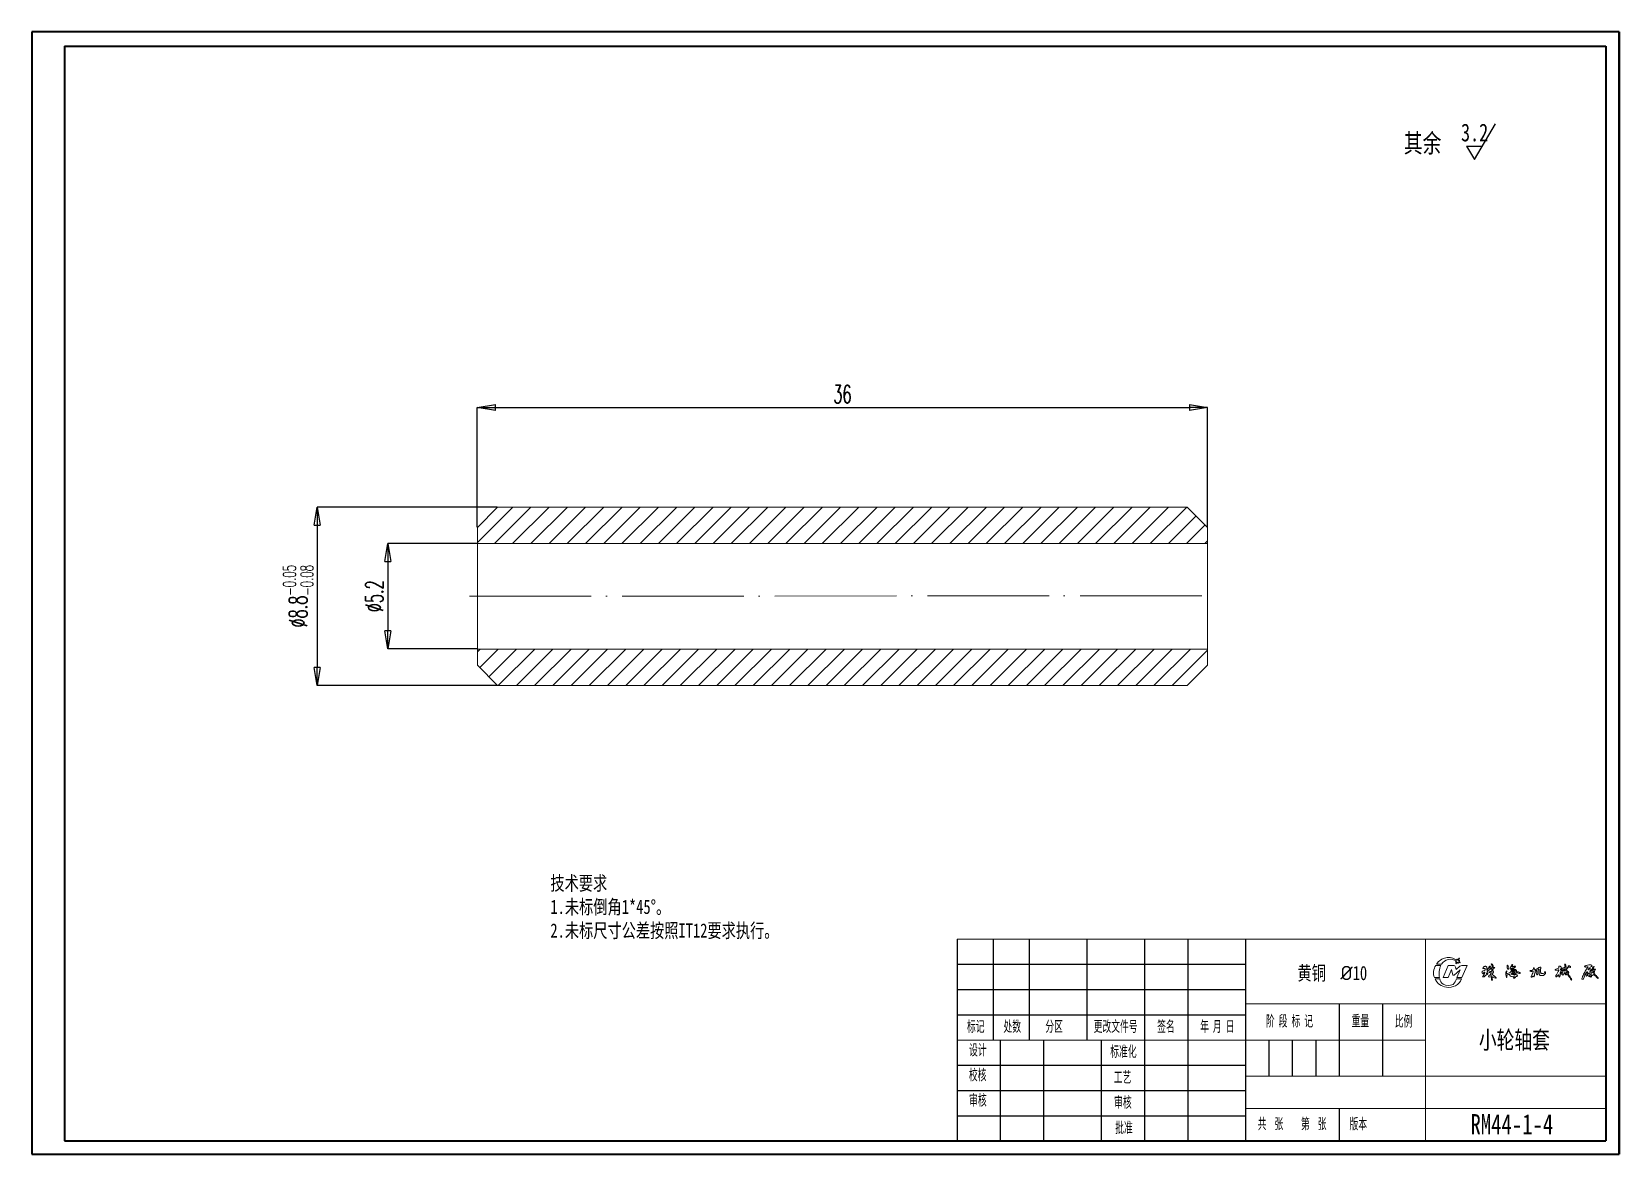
# Model space of a CAD drawing. Header units: millimetres. Extents: x 1329 to 1642, y 19 to 240.
import ezdxf

# ---------------------------------------------------------------- set-up
doc = ezdxf.new("R2010")
doc.units = ezdxf.units.MM
doc.header["$PDSIZE"] = -1
doc.linetypes.add('ACAD_ISO04W100', pattern=[30, 24, -3, 0, -3])
for name, color, linetype in [('10', 7, 'Continuous'), ('5', 7, 'Continuous'), ('9', 7, 'Continuous')]:
    doc.layers.add(name, color=color, linetype=linetype)
doc.layers.add('中心线', color=6, linetype='ACAD_ISO04W100', lineweight=0)
doc.layers.add('尺寸线', color=100, linetype='Continuous', lineweight=5)
doc.styles.add('SLDTEXTSTYLE1', font='TXT', dxfattribs={"width": 0.6, "bigfont": 'bigfont'})
doc.dimstyles.new('SLDDIMSTYLE0', dxfattribs={"dimtxt": 3.5, "dimasz": 3.556, "dimexe": 0, "dimexo": 0.0625, "dimgap": 0.875, "dimtad": 1, "dimlfac": 0.25, "dimrnd": 1e-09, "dimzin": 12, "dimdsep": 46, "dimtxsty": 'SLDTEXTSTYLE1', "dimblk1": 'CLOSED', "dimblk2": 'CLOSED', "dimsah": 1, "dimcen": 0.09, "dimadec": 0, "dimazin": 3, "dimtfac": 1, "dimtmove": 0, "dimatfit": 0, "dimldrblk": 'CLOSED', "dimfxl": 1, "dimfrac": 2, "dimtolj": 1, "dimtzin": 12, "dimarcsym": 0})
pattern_1 = [(45, (747.9992, -15.416), (-1.796051, 1.796051), [])]

# ---------------------------------------------------------------- blocks, each defined once
blk = doc.blocks.new('_Closed')
at = {"color": 0, "linetype": 'ByBlock', "lineweight": -2}
for p, q in [((-1, 0.166667), (0, 0)), ((-1, 0.166667), (-1, -0.166667)), ((0, 0), (-1, -0.166667)), ((0, 0), (-1, 0))]:
    blk.add_line(p, q, dxfattribs=at)
blk = doc.blocks.new('*D12')
at = {"layer": 'Defpoints', "color": 0, "linetype": 'Continuous', "transparency": 16777216}
for p in [(1560.64, 166.18), (1416.64, 142.54), (1560.64, 142.54)]:
    blk.add_point(p, dxfattribs=at)
at = {"layer": '尺寸线', "color": 0, "linetype": 'Continuous', "lineweight": -2, "transparency": 16777216}
for p, q in [((1416.64, 142.6), (1416.64, 166.18)), ((1420.2, 166.18), (1557.09, 166.18)), ((1560.64, 142.6), (1560.64, 166.18))]:
    blk.add_line(p, q, dxfattribs=at)
at = {"layer": '尺寸线', "color": 0, "linetype": 'Continuous', "lineweight": -2, "transparency": 16777216, "xscale": 3.556, "yscale": 3.556, "zscale": 3.556, "rotation": 180}
blk.add_blockref('_Closed', (1416.64, 166.18), dxfattribs=at)
at = {"layer": '尺寸线', "color": 0, "linetype": 'Continuous', "lineweight": -2, "transparency": 16777216, "xscale": 3.556, "yscale": 3.556, "zscale": 3.556}
blk.add_blockref('_Closed', (1560.64, 166.18), dxfattribs=at)
at = {"layer": '尺寸线', "color": 0, "linetype": 'Continuous', "lineweight": 18, "transparency": 16777216, "insert": (1488.64, 168.8), "char_height": 3.5, "attachment_point": 5, "style": 'SLDTEXTSTYLE1'}
blk.add_mtext('\\A1;36', dxfattribs=at)
blk = doc.blocks.new('*D14')
at = {"layer": 'Defpoints', "color": 0, "linetype": 'Continuous', "transparency": 16777216}
for p in [(1416.64, 139.34), (1398.98, 118.54), (1416.64, 118.54)]:
    blk.add_point(p, dxfattribs=at)
at = {"layer": '尺寸线', "color": 0, "linetype": 'Continuous', "lineweight": -2, "transparency": 16777216}
for p, q in [((1416.58, 139.34), (1398.98, 139.34)), ((1398.98, 135.78), (1398.98, 122.09)), ((1416.58, 118.54), (1398.98, 118.54))]:
    blk.add_line(p, q, dxfattribs=at)
at = {"layer": '尺寸线', "color": 0, "linetype": 'Continuous', "lineweight": -2, "transparency": 16777216, "xscale": 3.556, "yscale": 3.556, "zscale": 3.556}
for p, rotation in [((1398.98, 139.34), 90), ((1398.98, 118.54), 270)]:
    blk.add_blockref('_Closed', p, dxfattribs=dict(at, rotation=rotation))
at = {"layer": '尺寸线', "color": 0, "linetype": 'Continuous', "lineweight": 18, "transparency": 16777216, "insert": (1396.35, 128.94), "char_height": 3.5, "attachment_point": 5, "rotation": 90, "style": 'SLDTEXTSTYLE1'}
blk.add_mtext('\\A1;{\\Ftxt,bigfont|c134;%%C5.2}', dxfattribs=at)
blk = doc.blocks.new('*D15')
at = {"layer": 'Defpoints', "color": 0, "linetype": 'Continuous', "transparency": 16777216}
for p in [(1420.64, 146.54), (1385.05, 111.34), (1420.64, 111.34)]:
    blk.add_point(p, dxfattribs=at)
at = {"layer": '尺寸线', "color": 0, "linetype": 'Continuous', "lineweight": -2, "transparency": 16777216}
for p, q in [((1420.58, 146.54), (1385.05, 146.54)), ((1385.05, 142.98), (1385.05, 114.89)), ((1420.58, 111.34), (1385.05, 111.34))]:
    blk.add_line(p, q, dxfattribs=at)
at = {"layer": '尺寸线', "color": 0, "linetype": 'Continuous', "lineweight": -2, "transparency": 16777216, "xscale": 3.556, "yscale": 3.556, "zscale": 3.556}
for p, rotation in [((1385.05, 146.54), 90), ((1385.05, 111.34), 270)]:
    blk.add_blockref('_Closed', p, dxfattribs=dict(at, rotation=rotation))
at = {"layer": '尺寸线', "color": 0, "linetype": 'Continuous', "lineweight": 18, "transparency": 16777216, "insert": (1381.32, 128.94), "char_height": 3.5, "attachment_point": 5, "rotation": 90, "style": 'SLDTEXTSTYLE1'}
blk.add_mtext('\\A1;{\\Ftxt,bigfont|c134;%%C8.8\\H0.7x;\\S-0.05^ -0.08;}', dxfattribs=at)

msp = doc.modelspace()

# ---------------------------------------------------------------- hatches: boundary and pattern name
at = {"linetype": 'Continuous', "lineweight": 0}
h = msp.add_hatch(dxfattribs=at)
h.set_pattern_fill('ANSI31', color=4, scale=0.8, style=0)
h.set_pattern_definition(pattern_1)
h.paths.add_polyline_path([(1416.645, 142.535), (1416.645, 139.335), (1560.645, 139.335), (1560.645, 142.535), (1556.645, 146.535), (1420.645, 146.535)], flags=0)
h = msp.add_hatch(dxfattribs=at)
h.set_pattern_fill('ANSI31', color=4, scale=0.8, style=0)
h.set_pattern_definition(pattern_1)
h.paths.add_polyline_path([(1560.645, 115.335), (1560.645, 118.535), (1416.645, 118.535), (1416.645, 115.335), (1420.645, 111.335), (1556.645, 111.335)], flags=0)

# ---------------------------------------------------------------- linework, layer by layer
for p, q in [((1613.281, 215.063), (1617.431, 222.119)), ((1611.716, 217.724), (1613.281, 215.063)), ((1611.716, 217.724), (1614.846, 217.724))]:
    msp.add_line(p, q)
at = {"color": 7, "linetype": 'Continuous', "lineweight": 15}
for p, q in [((1416.645, 142.535), (1420.645, 146.535)), ((1420.645, 146.535), (1556.645, 146.535)), ((1556.645, 146.535), (1560.645, 142.535)), ((1416.645, 139.335), (1416.645, 142.535)), ((1560.645, 139.335), (1560.645, 142.535)), ((1416.645, 139.335), (1560.645, 139.335)), ((1416.645, 118.535), (1416.645, 139.335)), ((1560.645, 118.535), (1560.645, 139.335)), ((1416.645, 115.335), (1416.645, 118.535)), ((1560.645, 118.535), (1416.645, 118.535)), ((1560.645, 115.335), (1560.645, 118.535)), ((1420.645, 111.335), (1416.645, 115.335)), ((1560.645, 115.335), (1556.645, 111.335)), ((1556.645, 111.335), (1420.645, 111.335))]:
    msp.add_line(p, q, dxfattribs=at)
at = {"layer": '10', "color": 7, "lineweight": 15}
for p, q in [((1603.637, 61.315), (1603.637, 41.412)), ((1568.095, 48.52), (1639.179, 48.52)), ((1511.228, 41.412), (1603.637, 41.412)), ((1603.637, 41.412), (1603.637, 21.508)), ((1568.095, 34.303), (1639.179, 34.303)), ((1568.095, 27.893), (1639.179, 27.893))]:
    msp.add_line(p, q, dxfattribs=at)
at = {"layer": '5', "color": 7, "lineweight": 15}
for p, q in [((1511.228, 61.315), (1639.179, 61.315)), ((1511.228, 61.315), (1639.179, 61.315)), ((1606.783, 56.374), (1605.785, 56.374)), ((1609.467, 56.843), (1609.694, 56.993)), ((1609.748, 56.825), (1609.473, 56.825)), ((1609.594, 56.439), (1609.748, 56.825)), ((1609.888, 56.754), (1609.61, 56.429)), ((1609.77, 57.153), (1609.798, 57.364)), ((1609.844, 57.373), (1609.964, 57.17)), ((1610.015, 56.535), (1609.888, 56.754)), ((1609.964, 57.17), (1610.268, 57.548)), ((1610.063, 56.771), (1610.061, 56.547)), ((1610.388, 56.656), (1610.063, 56.771)), ((1610.284, 57.538), (1610.1, 57.106)), ((1610.1, 57.106), (1610.339, 57.099)), ((1610.345, 57.081), (1610.164, 56.946)), ((1610.164, 56.946), (1610.414, 56.697)), ((1631.04, 56.338), (1631.061, 56.4)), ((1606.379, 53.719), (1605.357, 53.715)), ((1605.5, 53.452), (1606.419, 53.452)), ((1605.628, 56.134), (1606.66, 56.134)), ((1607.072, 53.719), (1608.061, 56.122)), ((1608.065, 53.719), (1607.072, 53.719)), ((1608.061, 56.122), (1609.072, 56.122)), ((1608.737, 55.307), (1608.065, 53.719)), ((1609.025, 54.221), (1608.737, 55.307)), ((1609.236, 54.221), (1609.025, 54.221)), ((1610.433, 55.275), (1609.236, 54.221)), ((1609.547, 55.802), (1609.68, 55.33)), ((1609.68, 55.33), (1610.355, 55.961)), ((1609.73, 53.452), (1610.74, 53.452)), ((1609.805, 53.711), (1610.433, 55.275)), ((1610.802, 53.711), (1609.805, 53.711)), ((1610.798, 56.122), (1611.799, 56.122)), ((1611.799, 56.122), (1610.802, 53.711)), ((1614.866, 53.86), (1614.886, 53.923)), ((1615.096, 54.722), (1615.067, 54.685)), ((1615.198, 54.558), (1615.154, 54.415)), ((1615.187, 54.321), (1615.303, 54.664)), ((1615.271, 55.155), (1615.333, 55.192)), ((1615.366, 55.487), (1615.305, 55.519)), ((1615.723, 55.204), (1615.79, 55.195)), ((1615.737, 54.525), (1615.783, 54.58)), ((1615.783, 54.58), (1615.855, 54.573)), ((1616.107, 53.858), (1616.06, 53.911)), ((1616.136, 54.726), (1616.131, 54.793)), ((1616.201, 54.702), (1616.136, 54.726)), ((1616.233, 55.622), (1616.261, 55.564)), ((1616.572, 54.661), (1616.531, 54.705)), ((1616.545, 54.198), (1616.564, 53.892)), ((1616.59, 54.276), (1616.589, 54.325)), ((1616.613, 53.748), (1616.59, 54.276)), ((1616.665, 53.197), (1616.628, 53.252)), ((1616.716, 55.487), (1616.653, 55.514)), ((1616.799, 53.277), (1616.796, 53.214)), ((1617.011, 55.569), (1616.948, 55.541)), ((1617.555, 53.69), (1617.529, 53.636)), ((1619.566, 55.018), (1619.616, 55.048)), ((1619.628, 53.751), (1619.57, 53.758)), ((1619.626, 54.227), (1619.619, 54.16)), ((1619.684, 54.267), (1619.626, 54.227)), ((1619.671, 53.804), (1619.628, 53.751)), ((1619.719, 56.111), (1619.779, 56.144)), ((1619.779, 56.144), (1619.842, 56.112)), ((1620.211, 54.313), (1620.166, 54.358)), ((1620.211, 54.24), (1620.211, 54.313)), ((1620.613, 55.947), (1620.603, 55.875)), ((1620.726, 56.043), (1620.613, 55.947)), ((1620.65, 54.847), (1620.674, 54.816)), ((1620.668, 56.313), (1620.739, 56.299)), ((1620.802, 55.318), (1620.692, 54.893)), ((1620.734, 54.319), (1620.772, 54.374)), ((1620.768, 55.53), (1620.75, 55.585)), ((1620.795, 54.522), (1620.844, 54.555)), ((1620.803, 55.038), (1620.843, 55.225)), ((1620.928, 55.073), (1620.844, 55.014)), ((1620.88, 54.987), (1620.922, 55.02)), ((1620.95, 55.023), (1620.979, 54.998)), ((1620.958, 53.662), (1620.96, 53.727)), ((1621.226, 54.833), (1621.203, 54.681)), ((1621.249, 54.589), (1621.292, 54.93)), ((1621.461, 53.932), (1621.4, 53.912)), ((1621.697, 54.032), (1621.672, 53.965)), ((1621.712, 54.219), (1621.742, 54.167)), ((1622.335, 54.668), (1622.326, 54.597)), ((1624.237, 54.971), (1624.198, 55.01)), ((1624.591, 54.97), (1624.5, 54.925)), ((1624.592, 53.813), (1624.533, 53.797)), ((1624.814, 54.98), (1624.754, 55.018)), ((1624.864, 54.058), (1624.8, 54.059)), ((1624.826, 54.893), (1624.814, 54.98)), ((1624.88, 53.968), (1624.864, 54.058)), ((1624.891, 55.596), (1624.909, 55.671)), ((1624.909, 55.671), (1624.982, 55.67)), ((1625.031, 53.93), (1624.961, 53.893)), ((1625.245, 55.261), (1625.307, 55.197)), ((1625.464, 55.363), (1625.448, 55.286)), ((1625.573, 54.296), (1625.648, 54.289)), ((1625.796, 55.181), (1625.836, 55.249)), ((1625.946, 55.361), (1625.997, 55.326)), ((1629.517, 53.908), (1629.459, 53.851)), ((1629.908, 54.214), (1629.897, 54.289)), ((1629.904, 55.719), (1629.91, 55.881)), ((1630.048, 53.886), (1630.006, 53.832)), ((1630.249, 55.228), (1630.309, 55.204)), ((1630.357, 54.969), (1630.304, 54.952)), ((1630.434, 55.662), (1630.432, 55.595)), ((1630.659, 55.27), (1630.472, 55.074)), ((1630.6, 54.405), (1630.536, 54.441)), ((1630.676, 54.226), (1630.605, 54.24)), ((1630.64, 55.027), (1630.747, 55.141)), ((1631.04, 55.453), (1630.854, 55.397)), ((1631.021, 55.304), (1631.12, 55.319)), ((1631.041, 54.634), (1631.026, 54.704)), ((1631.033, 55.052), (1631.032, 55.112)), ((1631.073, 56.268), (1631.04, 56.338)), ((1631.404, 55.513), (1631.04, 55.453)), ((1631.127, 54.432), (1631.068, 54.397)), ((1631.106, 56.036), (1631.073, 56.268)), ((1631.245, 54.561), (1631.127, 54.432)), ((1631.137, 55.317), (1631.199, 55.257)), ((1631.212, 54.404), (1631.331, 54.427)), ((1631.29, 54.776), (1631.278, 54.761)), ((1631.282, 55.093), (1631.361, 55.115)), ((1631.311, 55.808), (1631.365, 55.758)), ((1631.585, 54.883), (1631.595, 54.806)), ((1631.595, 54.806), (1631.661, 54.747)), ((1631.713, 54.954), (1631.781, 54.936)), ((1631.798, 54.572), (1631.759, 54.51)), ((1631.795, 56.048), (1631.762, 55.976)), ((1631.762, 55.976), (1631.819, 55.911)), ((1632.232, 55.858), (1632.204, 55.936)), ((1632.43, 53.218), (1632.359, 53.2)), ((1635.564, 54.795), (1635.544, 54.85)), ((1635.552, 54.285), (1635.565, 54.36)), ((1635.649, 54.167), (1635.552, 54.285)), ((1635.693, 55.283), (1635.765, 55.271)), ((1635.944, 54.167), (1635.886, 54.116)), ((1636.037, 55.022), (1636.004, 54.94)), ((1636.553, 55.025), (1636.478, 55.028)), ((1636.655, 55.418), (1636.626, 55.34)), ((1636.626, 55.34), (1636.653, 55.285)), ((1636.797, 55.894), (1636.844, 55.833)), ((1637.096, 55.397), (1637.15, 55.338))]:
    msp.add_line(p, q, dxfattribs=at)
for centre, radius, start, end in [((1608.14, 54.909), 2.773, 53.99854, 148.11308), ((1608.54, 55.264), 2.078, 56.30183, 147.72417), ((1609.473, 56.835), 0.00984, 123.59808, 270), ((1609.603, 56.435), 0.00984, 158.25924, 319.48501), ((1609.823, 57.36), 0.0246, 30.5695, 172.24527), ((1610.036, 56.547), 0.0246, 210.0475, 359.33925), ((1610.275, 57.542), 0.00984, 336.84757, 141.15035), ((1610.339, 57.089), 0.00984, 306.89987, 88.42974), ((1610.396, 56.68), 0.0246, 250.62338, 44.9943), ((1616.611, 56.336), 0.0919, 66.69586, 147.69693), ((1616.515, 56.243), 0.143, 25.63936, 82.80869), ((1616.637, 56.152), 0.269, 12.6009, 87.89792), ((1631.094, 56.301), 0.105, 21.32184, 108.17619), ((1608.029, 54.64), 2.828, 148.10678, 199.0712), ((1608.052, 54.602), 2.799, 204.25819, 263.22268), ((1609.715, 54.553), 3.439, 152.64769, 194.03749), ((1607.832, 53.652), 1.427, 188.07778, 239.36943), ((1608.174, 54.595), 2.81, 260.74299, 335.98713), ((1607.385, 54.195), 2.46, 312.06403, 342.41098), ((1609.106, 55.66), 0.463, 17.84837, 94.25997), ((1610.856, 55.27), 0.854, 93.88116, 125.93911), ((1614.942, 54.776), 0.214, 111.73471, 250.43201), ((1614.369, 56.097), 1.226, 293.74076, 304.37866), ((1615.059, 54.948), 1.105, 259.91518, 270.87813), ((1614.565, 53.936), 0.707, 52.03613, 64.44068), ((1616.872, 52.488), 2.45, 135.77997, 144.14487), ((1615.106, 55.558), 0.208, 115.88205, 173.9154), ((1615.078, 55.839), 0.315, 235.55963, 273.09561), ((1615.941, 55.523), 1.394, 227.57647, 233.63482), ((1615.11, 55.74), 0.0949, 90.16643, 177.15274), ((1615.302, 54.707), 0.448, 94.00789, 122.49705), ((1615.15, 54.673), 0.0834, 171.39316, 285.58996), ((1615.056, 54.118), 0.275, 274.20871, 318.69402), ((1615.212, 55.946), 0.437, 254.45682, 282.35154), ((1615.16, 54.689), 0.0718, 67.96471, 152.63215), ((1615.304, 55.708), 0.232, 95.00357, 146.77594), ((1615.128, 54.423), 0.0265, 236.67345, 342.78491), ((1614.878, 54.416), 0.323, 317.34984, 342.87309), ((1615.173, 54.566), 0.0265, 342.78491, 91.18323), ((1615.087, 55.141), 0.398, 284.42988, 294.48738), ((1615.255, 54.743), 0.036, 338.4925, 93.47325), ((1616.111, 53.294), 1.064, 123.39982, 142.88236), ((1615.406, 55.836), 0.159, 40.56591, 139.98771), ((1615.232, 54.682), 0.0734, 345.40153, 40.67624), ((1614.952, 55.328), 0.404, 340.21454, 1.49825), ((1615.031, 55.434), 0.339, 343.75878, 9.03261), ((1614.408, 56.065), 2.19, 300.69424, 306.31765), ((1615.089, 55.06), 0.983, 55.36323, 63.54781), ((1615.328, 54.738), 0.404, 317.22654, 337.38014), ((1615.638, 54.571), 0.109, 262.75607, 335.03996), ((1616.353, 56.174), 0.769, 203.40216, 213.911), ((1616.268, 55.449), 0.598, 170.36434, 204.19773), ((1615.435, 55.696), 0.285, 328.87571, 9.96208), ((1615.456, 54.779), 0.314, 321.28638, 0.14287), ((1616.285, 53.724), 0.818, 125.14715, 135.17814), ((1615.893, 54.807), 0.126, 96.06335, 192.77441), ((1615.437, 55.387), 0.402, 331.4243, 351.08691), ((1615.765, 54.499), 0.117, 295.09104, 39.4683), ((1616.015, 55.255), 0.194, 117.42123, 158.79048), ((1616.054, 54.933), 0.23, 90.76751, 143.3679), ((1615.736, 54.991), 0.155, 338.26911, 30.74864), ((1616.108, 55.394), 0.185, 126.9119, 170.0414), ((1615.109, 55.967), 0.984, 334.47962, 342.72974), ((1616.732, 55.314), 0.773, 131.13318, 152.18921), ((1615.82, 55.674), 0.56, 294.24208, 316.26159), ((1615.355, 54.129), 0.738, 342.7667, 353.93769), ((1616.207, 54.01), 0.125, 96.00648, 160.44021), ((1616.31, 54.727), 0.892, 256.86891, 284.61724), ((1616.38, 54.507), 0.379, 99.81165, 131.03223), ((1615.21, 55.102), 1.38, 315.43317, 324.4382), ((1616.364, 54.943), 0.291, 235.83347, 305.07277), ((1616.343, 55.877), 0.121, 71.26752, 170.74483), ((1616.95, 54.57), 1.018, 127.31067, 135.32762), ((1616.64, 55.512), 0.421, 145.51709, 164.82413), ((1616.488, 55.128), 0.491, 93.20974, 117.52757), ((1615.66, 56.256), 0.81, 321.3255, 331.19696), ((1616.41, 54.788), 0.133, 72.56929, 135.4047), ((1616.205, 55.723), 0.365, 290.38055, 312.91964), ((1620.721, 50.723), 5.661, 138.66815, 140.81882), ((1616.296, 55.936), 0.102, 316.66988, 32.3132), ((1616.46, 55.14), 0.226, 267.43343, 338.97668), ((1616.479, 55.737), 0.283, 264.95169, 308.03305), ((1616.621, 55.403), 0.269, 81.92744, 126.67163), ((1616.227, 54.712), 0.349, 314.20692, 351.58046), ((1616.424, 54.317), 0.0915, 312.80177, 359.72413), ((1616.519, 54.256), 0.0334, 191.77564, 274.76943), ((1616.554, 54.305), 0.0402, 30.37273, 163.99607), ((1616.518, 54.197), 0.0265, 3.57579, 82.82114), ((1616.537, 53.89), 0.0265, 264.40984, 3.57579), ((1614.113, 53.421), 2.521, 356.16, 7.45446), ((1615.963, 55.891), 0.797, 356.13915, 31.29985), ((1616.612, 55.81), 0.148, 288.53917, 10.41098), ((1621.042, 54.47), 4.411, 169.54971, 172.32807), ((1616.058, 55.412), 0.662, 347.61238, 6.50537), ((1617.179, 53.651), 0.417, 152.93266, 192.2151), ((1616.983, 53.388), 0.215, 170.8204, 210.91739), ((1616.171, 53.49), 0.605, 353.48882, 6.8611), ((1616.858, 53.709), 0.141, 53.29979, 111.01202), ((1617.267, 54.361), 0.448, 166.95309, 194.40932), ((1615.17, 55.195), 1.816, 336.20184, 340.66322), ((1617.506, 55.146), 1.12, 233.13321, 244.16571), ((1617.191, 55.081), 0.311, 159.46151, 185.23184), ((1617.381, 55.482), 0.659, 220.65354, 233.05021), ((1617.023, 54.616), 0.141, 130.87673, 189.16745), ((1616.446, 55.981), 0.508, 346.7386, 26.84101), ((1618.012, 55.136), 1.115, 166.56195, 177.22767), ((1617.317, 55.416), 0.389, 161.24927, 183.02782), ((1616.853, 54.891), 0.185, 294.8967, 339.12946), ((1617.108, 55.833), 0.171, 169.41921, 216.93768), ((1616.83, 53.289), 0.545, 40.42099, 78.10447), ((1617.078, 56.168), 0.45, 256.37479, 283.87397), ((1615.426, 54.394), 1.657, 15.08818, 19.81229), ((1617.05, 55.974), 0.407, 264.49128, 284.4301), ((1616.026, 52.401), 2.001, 40.12015, 60.26806), ((1615.466, 58.029), 2.973, 304.54577, 308.42677), ((1617.215, 55.573), 0.16, 52.06811, 100.59966), ((1617.39, 53.803), 0.217, 227.82776, 309.58112), ((1619.782, 54.417), 0.363, 172.67696, 206.24608), ((1617.991, 54.837), 1.479, 345.35926, 353.68154), ((1621.856, 54.543), 2.417, 186.8083, 198.94544), ((1619.953, 54.556), 0.506, 150.43685, 166.48195), ((1618.633, 55.137), 0.94, 339.33731, 352.68595), ((1619.916, 54.615), 0.348, 165.44538, 199.15041), ((1619.162, 54.922), 0.472, 332.22312, 15.46446), ((1619.005, 57.624), 3.177, 280.54822, 288.24676), ((1618.879, 53.87), 0.794, 355.24294, 21.39194), ((1619.569, 55.926), 1.663, 273.97991, 278.85581), ((1620.033, 55.99), 0.337, 159.05098, 196.84599), ((1620.732, 55.924), 1.022, 181.72603, 206.7303), ((1621.759, 56.147), 2.057, 199.4082, 203.32193), ((1620.106, 53.824), 0.538, 83.52515, 121.48032), ((1619.973, 56.112), 0.131, 179.85433, 247.00262), ((1619.694, 55.656), 0.368, 298.71089, 345.13535), ((1619.375, 55.663), 0.638, 4.16649, 30.95386), ((1619.881, 55.416), 0.818, 278.35182, 308.34024), ((1620.952, 55.881), 0.957, 190.29648, 199.45662), ((1620.41, 54.215), 0.2, 172.86773, 253.42089), ((1621.065, 55.429), 0.778, 144.34957, 170.68907), ((1619.128, 55.14), 1.24, 13.13159, 19.52313), ((1620.418, 55.503), 0.116, 224.4428, 331.22424), ((1619.883, 52.012), 2.064, 70.91261, 76.87081), ((1620.134, 54.969), 0.32, 322.56195, 347.73017), ((1616.035, 58.344), 5.039, 330.76649, 333.99261), ((1621.035, 54.658), 0.635, 144.60088, 157.4718), ((1620.59, 54.447), 0.11, 147.82, 225.32738), ((1621.069, 53.159), 1.463, 91.09513, 113.0134), ((1620.928, 55.702), 1.397, 252.69997, 262.0361), ((1620.121, 55.252), 0.456, 330.18511, 347.99972), ((1620.651, 55.406), 0.138, 102.74047, 162.33987), ((1620.833, 54.468), 0.575, 241.49331, 269.79703), ((1616.91, 58.378), 4.288, 328.44852, 331.21479), ((1622.101, 54.37), 1.725, 143.38742, 152.8231), ((1620.709, 56.055), 0.209, 239.46341, 298.59173), ((1620.724, 55.451), 0.136, 78.85274, 139.1547), ((1620.975, 54.593), 0.412, 133.38991, 142.03165), ((1620.754, 55.162), 0.354, 256.87561, 276.74517), ((1619.885, 55.798), 0.923, 334.36531, 343.16404), ((1620.593, 56.206), 0.211, 309.16772, 348.94294), ((1619.361, 55.59), 1.551, 21.79876, 27.21515), ((1621.25, 54.378), 0.478, 162.46075, 180.49175), ((1620.81, 54.872), 0.064, 257.35369, 8.59842), ((1621.252, 55.084), 0.508, 135.77568, 152.49696), ((1620.829, 55.035), 0.0262, 174.36274, 305.45423), ((1620.818, 56.083), 0.212, 267.65225, 307.84646), ((1621.033, 52.771), 1.141, 82.33881, 100.222), ((1620.938, 55.164), 0.113, 132.13492, 147.01586), ((1620.727, 54.244), 0.333, 30.60002, 69.33977), ((1620.969, 55.14), 0.152, 87.96358, 135.13708), ((1620.896, 54.967), 0.0262, 128.13944, 185.70466), ((1621.435, 54.943), 0.565, 177.83307, 186.1836), ((1622.579, 54.533), 1.918, 145.28134, 151.83317), ((1620.938, 54.999), 0.0262, 62.84712, 128.13944), ((1620.832, 55.235), 0.188, 300.7695, 314.15184), ((1621.148, 55.182), 0.761, 94.04097, 105.21873), ((1621.08, 53.729), 0.139, 208.77301, 271.37545), ((1621.079, 53.381), 0.366, 86.44899, 109.08666), ((1621.348, 54.422), 0.78, 110.46738, 119.5821), ((1620.547, 56.196), 1, 295.31345, 303.35768), ((1617.804, 55.22), 3.309, 343.36215, 345.88869), ((1621.11, 54.435), 0.211, 230.0997, 288.7629), ((1621.576, 55.458), 0.753, 217.59684, 226.2384), ((1620.939, 55.79), 0.177, 291.27437, 335.76256), ((1620.885, 55.401), 0.794, 281.26614, 291.01765), ((1621.152, 54.962), 0.108, 206.74106, 293.2294), ((1621.168, 55.059), 0.132, 358.35224, 134.77651), ((1621.12, 53.784), 0.198, 259.12262, 341.84204), ((1621.466, 54.582), 1.409, 99.23738, 105.30645), ((1621.211, 55.163), 0.228, 48.73299, 120.01574), ((1621.15, 56.042), 0.329, 261.14893, 286.60528), ((1621.091, 53.852), 0.106, 275.85777, 27.63047), ((1621.177, 54.685), 0.0262, 255.96963, 351.74296), ((1621.112, 54.333), 0.118, 304.08962, 16.85772), ((1621.2, 54.837), 0.0262, 351.74296, 101.99256), ((1620.706, 54.536), 0.546, 341.9753, 5.65657), ((1621.229, 55.832), 0.141, 29.98959, 85.48529), ((1620.926, 56.041), 0.447, 315.36404, 341.91805), ((1620.931, 55.017), 0.371, 346.49377, 5.8595), ((1621.087, 53.947), 0.315, 314.57212, 353.66859), ((1621.216, 55.03), 0.338, 28.24187, 64.4197), ((1622.139, 54.349), 0.706, 155.57345, 184.64559), ((1621.556, 54.463), 0.209, 234.80046, 273.26907), ((1621.511, 54.306), 0.377, 262.30006, 295.26022), ((1621.575, 54.433), 0.222, 74.17181, 110.67067), ((1621.442, 55.102), 0.114, 338.24435, 50.47087), ((1621.713, 55), 0.177, 160.09577, 229.41631), ((1621.444, 53.436), 0.828, 71.13597, 81.36517), ((1621.762, 55.909), 1.056, 261.08588, 268.85479), ((1621.721, 53.905), 0.746, 74.94063, 96.59662), ((1622.149, 53.958), 0.458, 152.8165, 170.71013), ((1621.263, 50.875), 4.007, 78.08665, 83.14928), ((1622.294, 55.547), 0.996, 247.66272, 259.89858), ((1622.069, 54.455), 0.341, 38.77309, 86.38804), ((1622.184, 54.846), 0.287, 256.86653, 299.54845), ((1624.301, 54.993), 0.103, 88.61056, 171.00204), ((1624.628, 56.438), 1.519, 255.08217, 265.17792), ((1623.669, 57.895), 2.869, 282.75949, 289.69337), ((1624.796, 53.931), 0.383, 142.60953, 185.5261), ((1625.559, 55.156), 1.703, 227.76456, 232.93961), ((1622.312, 55.585), 2.602, 326.89245, 332.27689), ((1624.075, 57.057), 2.149, 283.87896, 288.39849), ((1624.315, 54.258), 0.524, 301.92472, 337.74683), ((1623.698, 55.049), 1.139, 323.66249, 352.08888), ((1624.607, 55.494), 0.301, 275.53426, 19.80089), ((1624.961, 53.973), 0.0806, 183.7166, 270.64392), ((1624.63, 55.338), 0.485, 8.57633, 43.3212), ((1624.472, 54.192), 0.618, 334.88556, 4.48875), ((1626.861, 54.225), 1.773, 174.6877, 179.49849), ((1626.589, 54.081), 1.525, 150.74152, 168.3445), ((1625.308, 55.454), 0.204, 192.53939, 251.94565), ((1625.55, 54.933), 0.311, 157.77031, 200.13057), ((1625.063, 55.192), 0.245, 324.71284, 1.10896), ((1625.932, 54.629), 0.489, 176.21977, 222.91089), ((1621.916, 55.071), 3.552, 353.37041, 358.4457), ((1624.58, 55.08), 0.892, 353.22326, 13.37655), ((1625.742, 54.99), 0.465, 97.62492, 126.71996), ((1625.516, 54.517), 0.264, 299.96091, 333.97474), ((1625.594, 55.672), 0.237, 291.38328, 329.59079), ((1626.324, 54.749), 0.594, 168.09333, 190.89099), ((1628.794, 54.682), 3.053, 180.85757, 185.26996), ((1621.516, 55.751), 4.317, 348.24412, 352.41924), ((1625.264, 56.403), 1.005, 302.1333, 311.08782), ((1625.327, 55.86), 0.795, 309.7516, 321.08318), ((1627.32, 53.629), 2.452, 121.01497, 124.68213), ((1624.442, 55.014), 1.586, 359.98446, 11.3371), ((1628.806, 54.935), 2.779, 178.38568, 183.24953), ((1623.86, 54.569), 2.182, 1.34932, 5.47816), ((1626.67, 54.552), 0.633, 173.7747, 209.46668), ((1626.195, 55.633), 0.17, 345.38413, 144.80873), ((1625.595, 53.507), 0.902, 44.49478, 54.49986), ((1626.528, 55.303), 1.199, 256.03282, 286.0682), ((1628.841, 55.084), 2.556, 171.97534, 186.07816), ((1625.914, 54.626), 0.428, 5.2333, 26.02074), ((1625.642, 55.747), 0.735, 335.38476, 347.64566), ((1626.45, 54.664), 0.109, 179.65304, 263.12671), ((1626.562, 54.682), 0.178, 225.36565, 276.03531), ((1626.653, 55.275), 0.773, 264.62119, 299.72766), ((1626.707, 54.698), 0.569, 285.56644, 4.42241), ((1626.936, 54.752), 0.18, 304.03292, 19.3571), ((1627.254, 54.698), 0.186, 97.374, 142.60412), ((1627.129, 54.773), 0.149, 348.07803, 47.47698), ((1629.261, 55.315), 0.118, 164.68104, 236.53228), ((1628.525, 57.889), 2.617, 283.75338, 299.43994), ((1629.362, 55.568), 0.388, 244.58666, 279.90362), ((1630.019, 54.024), 0.699, 168.75715, 188.62986), ((1629.51, 54.112), 0.265, 226.63108, 258.92644), ((1629.767, 53.931), 0.49, 133.79354, 152.12619), ((1633.109, 52.209), 4.226, 146.2824, 150.59117), ((1629.513, 55.882), 0.702, 263.10676, 289.05182), ((1630.009, 53.707), 0.531, 132.11322, 157.7573), ((1627.871, 55.556), 1.992, 329.85284, 336.70089), ((1629.585, 54.337), 0.245, 285.90802, 322.94314), ((1632.34, 53.467), 2.942, 146.00988, 153.76073), ((1629.722, 55.544), 0.326, 273.57476, 301.33654), ((1629.951, 54.108), 0.189, 106.80552, 154.70226), ((1629.734, 55.769), 0.177, 295.73802, 343.67734), ((1629.762, 55.181), 0.155, 333.32896, 33.04183), ((1630.449, 54.12), 0.549, 170.09056, 187.70482), ((1630.172, 54.041), 0.267, 178.86858, 231.52787), ((1630.109, 55.761), 0.232, 92.38317, 148.90354), ((1629.899, 54.077), 0.242, 307.91305, 3.57718), ((1629.978, 55.758), 0.264, 29.05936, 62.6982), ((1631.237, 54.203), 1.102, 177.52003, 185.77892), ((1628.603, 54.441), 1.545, 352.93608, 1.78853), ((1630.575, 54.523), 0.429, 132.14254, 184.52517), ((1629.733, 55.186), 0.847, 34.18843, 55.84857), ((1630.483, 55.341), 0.26, 136.29963, 205.60617), ((1630.417, 54.584), 0.142, 40.82293, 171.14546), ((1630.455, 54.601), 0.179, 178.40215, 296.86375), ((1630.411, 54.879), 0.13, 145.75587, 196.87612), ((1630.251, 55.764), 0.248, 280.30258, 317.03011), ((1630.492, 55.167), 0.186, 120.06604, 168.66267), ((1630.568, 54.853), 0.241, 113.55705, 151.15416), ((1630.746, 55.134), 0.398, 117.32381, 150.67009), ((1630.544, 54.794), 0.119, 260.33848, 339.3398), ((1630.734, 55.423), 0.183, 85.12581, 159.15713), ((1630.92, 54.332), 0.329, 167.22594, 196.26337), ((1630.661, 55.008), 0.0288, 136.79223, 219.18543), ((1630.438, 54.857), 0.241, 334.11276, 33.40374), ((1630.813, 55.134), 0.205, 101.59953, 138.47708), ((1631.068, 53.466), 0.855, 106.59712, 117.29771), ((1630.768, 55.121), 0.0288, 50.34535, 136.79223), ((1630.508, 56.532), 0.958, 284.62522, 298.58625), ((1630.744, 55.405), 0.0754, 291.61523, 331.22067), ((1631.336, 55.672), 0.763, 223.91936, 233.06684), ((1630.88, 55.307), 0.0937, 106.57999, 138.65368), ((1630.313, 54.554), 0.578, 332.27933, 356.40053), ((1630.959, 55.113), 0.0958, 211.8628, 320.3412), ((1631.111, 54.498), 0.222, 112.33808, 174.96964), ((1630.935, 56.079), 0.389, 274.63376, 297.53629), ((1631.17, 55.229), 0.181, 162.39629, 220.38071), ((1631.025, 55.275), 0.0288, 98.9286, 162.02323), ((1631.56, 54.572), 0.522, 173.2568, 199.67777), ((1632.983, 56.212), 1.885, 185.35467, 190.09043), ((1631.001, 55.817), 0.141, 323.57903, 26.99106), ((1631.124, 55.291), 0.0288, 63.95188, 98.9286), ((1631.217, 54.376), 0.0288, 100.81612, 189.86149), ((1632.179, 55.062), 1.207, 214.91395, 222.13171), ((1630.723, 56.069), 0.541, 356.92747, 29.94288), ((1631.428, 55.27), 0.229, 183.43577, 230.57471), ((1630.933, 54.714), 0.348, 333.79983, 7.70906), ((1632.386, 56.152), 1.129, 185.74219, 197.75807), ((1631.324, 54.736), 0.486, 265.22559, 302.16234), ((1631.405, 54.729), 0.124, 86.59074, 157.39669), ((1631.462, 55.129), 0.213, 84.32528, 129.54923), ((1630.824, 55.102), 0.537, 1.34784, 20.86675), ((1631.25, 54.766), 0.349, 283.29535, 322.17982), ((1631.291, 56.195), 0.443, 279.60894, 299.35701), ((1631.342, 55.934), 0.425, 278.36914, 309.82239), ((1631.116, 54.615), 0.38, 13.91894, 38.73773), ((1630.559, 55.048), 0.969, 358.63909, 17.65342), ((1631.356, 54.589), 0.174, 347.88195, 42.25172), ((1631.555, 55.619), 0.195, 35.28434, 103.784), ((1632.201, 55.215), 0.699, 195.79593, 208.35528), ((1631.608, 54.227), 0.101, 17.36706, 104.68947), ((1634.144, 53.674), 3.184, 139.74669, 142.61696), ((1631.419, 54.918), 0.297, 324.84653, 6.92606), ((1633.144, 54.892), 1.573, 203.80113, 217.99314), ((1633.516, 55.256), 1.909, 203.01254, 219.36768), ((1631.542, 54.743), 0.308, 326.39261, 38.84945), ((1631.854, 55.459), 0.591, 53.71884, 95.69989), ((1632.255, 56.333), 0.607, 224.06332, 255.8517), ((1631.205, 53.267), 0.959, 29.24927, 43.23074), ((1629.967, 52.659), 2.494, 23.02971, 33.77647), ((1633.155, 54.168), 1.194, 201.2342, 216.21796), ((1632.032, 55.952), 0.221, 289.88514, 334.75238), ((1631.57, 52.939), 0.812, 29.13681, 40.08432), ((1634.843, 55.458), 3.159, 215.24554, 219.50841), ((1632.512, 53.381), 0.237, 191.22426, 229.74851), ((1631.998, 53.289), 0.437, 350.69717, 21.33761), ((1634.627, 53.553), 0.194, 144.17237, 214.89385), ((1634.595, 53.636), 0.232, 236.57187, 353.53592), ((1633.368, 54.289), 1.265, 330.5705, 344.60798), ((1637.622, 52.77), 3.257, 150.49191, 158.70448), ((1638.935, 52.543), 4.534, 144.39322, 156.18351), ((1636.238, 53.408), 1.427, 156.17451, 171.84725), ((1633.285, 54.819), 1.848, 333.14693, 340.4125), ((1635.973, 54.31), 1.918, 103.38514, 121.96981), ((1635.169, 56.068), 0.249, 211.526, 265.05364), ((1635.665, 54.089), 0.649, 149.57008, 170.24812), ((1633.936, 55.351), 1.496, 321.42723, 333.3333), ((1635.332, 56.241), 0.459, 246.3551, 266.49125), ((1635.423, 54.188), 0.196, 170.36269, 258.35962), ((1635.765, 54.265), 0.538, 126.85048, 184.77042), ((1638.982, 52.915), 4.368, 142.57197, 148.72607), ((1635.608, 54.606), 0.343, 128.70562, 167.67336), ((1635.574, 55.147), 0.691, 93.92541, 113.05638), ((1635.3, 54.164), 0.188, 296.26699, 7.90397), ((1635.403, 54.44), 0.434, 70.99544, 91.21424), ((1635.618, 54.604), 0.198, 105.64458, 152.31163), ((1636.316, 54.282), 0.835, 175.57336, 186.27583), ((1635.882, 54.217), 0.419, 119.67298, 162.09876), ((1634.909, 55.945), 0.712, 328.24474, 340.39086), ((1635.587, 55.667), 0.179, 57.68166, 109.54099), ((1635.984, 54.882), 1.373, 86.6853, 109.38389), ((1635.534, 54.535), 0.178, 279.859, 329.55007), ((1636.392, 55.059), 1.039, 133.02447, 141.47338), ((1635.374, 53.636), 0.597, 32.44039, 62.65213), ((1636.086, 53.805), 0.879, 82.49047, 117.89979), ((1635.67, 54.577), 0.133, 277.86904, 342.46026), ((1635.799, 55.294), 0.107, 103.22258, 185.78051), ((1636.296, 55.134), 0.548, 142.55764, 165.52461), ((1636.085, 55.325), 0.318, 124.03824, 166.83196), ((1635.741, 54.2), 0.342, 28.2798, 80.59196), ((1635.6, 54.977), 0.555, 45.42807, 61.96929), ((1636.203, 54.228), 0.423, 219.82796, 272.67461), ((1636.082, 54.158), 0.2, 192.14943, 281.43708), ((1636.791, 54.819), 1.173, 127.55775, 138.95119), ((1635.742, 54.39), 0.302, 312.22426, 354.53917), ((1636.027, 55.482), 0.115, 250.82895, 328.87951), ((1636.099, 55.004), 0.114, 213.84895, 289.59587), ((1635.971, 55.269), 0.256, 284.86175, 320.05275), ((1636.117, 55.762), 0.493, 59.89747, 96.25219), ((1635.856, 56.311), 0.604, 291.36547, 320.75735), ((1636.089, 54.076), 0.119, 285.82337, 359.73893), ((1636.221, 55.194), 0.247, 57.89123, 112.61628), ((1635.966, 53.889), 1.022, 62.90644, 80.31864), ((1635.972, 55.459), 0.404, 298.95203, 321.00139), ((1636.046, 54.52), 0.22, 344.00346, 45.24173), ((1633.764, 54.551), 2.49, 348.99341, 354.35643), ((1636.072, 54.1), 0.331, 297.09266, 351.0472), ((1635.844, 54.425), 0.415, 343.37318, 4.79056), ((1636.224, 55.335), 0.145, 295.25267, 27.83355), ((1636.264, 56.071), 0.155, 292.93388, 49.26034), ((1636.573, 54.055), 0.174, 132.8218, 182.25923), ((1636.617, 55.152), 0.187, 173.56539, 221.70524), ((1636.492, 54.674), 0.139, 19.14625, 116.08979), ((1638.058, 54.86), 1.656, 158.37591, 169.09229), ((1636.531, 54.295), 0.136, 236.10494, 304.29465), ((1636.92, 55.411), 0.406, 149.67755, 171.63458), ((1636.697, 54.87), 0.212, 72.4547, 132.90662), ((1636.781, 55.606), 0.212, 134.76416, 177.12423), ((1634.691, 56.297), 2.852, 312.19317, 316.66432), ((1636.761, 54.752), 0.141, 193.22324, 255.94484), ((1636.808, 55.713), 0.182, 93.49946, 166.2315), ((1636.98, 54.526), 0.826, 102.49944, 113.25453), ((1635.677, 55.884), 1.084, 334.51803, 342.68356), ((1636.329, 55.916), 0.522, 317.14152, 350.82555), ((1636.593, 54.727), 0.174, 320.17858, 12.47358), ((1634.737, 54.905), 2.031, 356.01313, 4.70489), ((1636.091, 53.177), 1.344, 49.86849, 59.86227), ((1636.934, 55.164), 0.215, 86.97612, 128.36632), ((1635.966, 54.721), 0.926, 347.3147, 356.93361), ((1639.087, 56.496), 2.971, 221.73635, 227.72098), ((1636.597, 54.841), 0.34, 330.1538, 9.64947), ((1637.334, 54.987), 0.412, 149.89594, 192.59769), ((1637.041, 55.215), 0.189, 73.34155, 120.35971), ((1641.911, 58.929), 6.846, 223.64523, 226.8958), ((1636.937, 55.419), 0.229, 280.20216, 339.20847), ((1627.676, 45.093), 13.165, 42.33545, 44.36126), ((1635.929, 52.383), 2.024, 45.44785, 49.88656), ((1637.772, 53.978), 0.45, 199.81102, 248.88841), ((1634.739, 51.219), 3.825, 39.85673, 45.75202), ((1637.574, 53.654), 0.103, 291.03733, 9.09892), ((1608.131, 54.526), 2.338, 243.98588, 292.70965), ((1616.689, 53.526), 0.331, 265.92367, 288.99747)]:
    msp.add_arc(centre, radius, start, end, dxfattribs=at)
at = {"layer": '9', "color": 7, "lineweight": 40}
for p, q in [((1641.815, 240.29), (1328.78, 240.29)), ((1328.78, 240.29), (1328.78, 18.875)), ((1641.815, 18.875), (1641.815, 240.29)), ((1641.815, 240.29), (1641.815, 18.875)), ((1335.218, 237.464), (1639.184, 237.464)), ((1335.218, 237.464), (1335.218, 21.508)), ((1639.184, 237.464), (1639.184, 21.508)), ((1328.78, 18.875), (1641.815, 18.875)), ((1335.218, 21.508), (1639.184, 21.508))]:
    msp.add_line(p, q, dxfattribs=at)
at = {"layer": '9', "color": 7}
for p, q in [((1511.228, 61.315), (1511.228, 21.508)), ((1518.336, 61.315), (1518.336, 41.412)), ((1525.444, 61.315), (1525.444, 41.412)), ((1536.818, 61.315), (1536.818, 41.412)), ((1548.191, 61.315), (1548.191, 21.508)), ((1556.722, 61.315), (1556.722, 21.508)), ((1568.095, 61.315), (1568.095, 21.508)), ((1511.228, 56.339), (1568.095, 56.339)), ((1511.228, 51.363), (1568.095, 51.363)), ((1586.577, 48.52), (1586.577, 34.303)), ((1595.107, 48.52), (1595.107, 34.303)), ((1511.228, 46.387), (1568.095, 46.387)), ((1519.758, 41.412), (1519.758, 21.508)), ((1528.288, 41.412), (1528.288, 21.508)), ((1539.661, 41.412), (1539.661, 21.508)), ((1572.715, 41.412), (1572.715, 34.303)), ((1577.336, 41.412), (1577.336, 34.303)), ((1581.956, 41.412), (1581.956, 34.303)), ((1511.228, 36.436), (1568.095, 36.436)), ((1511.228, 31.46), (1568.095, 31.46)), ((1511.228, 26.484), (1568.095, 26.484)), ((1586.577, 27.893), (1586.577, 21.508))]:
    msp.add_line(p, q, dxfattribs=at)
at = {"layer": '中心线'}
msp.add_line((1415.092, 128.935), (1562.327, 129.034), dxfattribs=at)

# ---------------------------------------------------------------- texts
at = {"attachment_point": 1}
for s, width, gutter_width, insert, char_height in [('{\\fHYSWLongFangSong|b0|i0|c134|p2;其余}', 3138.21785, 18.678, (1599.335, 220.16), 3.7059), ('{\\fHYSWLongFangSong|b0|i0|c134|p2;3.2}', 4.23072, 17.5, (1610.615, 222.167), 3.5), ('{\\fHYSWLongFangSong|b0|i0|c134|p2;技术要求\\P1.未标倒角1*45%%D。\\P2.未标尺寸公差按照IT12要求执行。}', 64.85442, 0.9, (1431.049, 73.743), 2.8), ('{\\fHYSWLongFangSong|b0|i0|c134|p2;RM44-1-4}', 235.06092, 1.2, (1612.475, 26.794), 4)]:
    msp.add_mtext_dynamic_manual_height_columns(s, width=width, gutter_width=gutter_width, heights=[0], dxfattribs=dict(at, insert=insert, char_height=char_height))
for s, insert, char_height, width in [('{\\fHYSWLongFangSong|b0|i0|c134|p2;   黄铜  \\fISOCPEUR|b0|i0|c0|p34;%%C\\fHYSWLongFangSong|b0|i0|c134|p2;10}', (1574.082, 56.028), 2.8, 77.03924), ('{\\fHYSWLongFangSong|b0|i0|c134|p2;小轮轴套}', (1614.142, 43.184), 3.5, 235.06092)]:
    msp.add_mtext(s, dxfattribs=dict(at, insert=insert, char_height=char_height, width=width))
at = {"layer": '9', "color": 7, "char_height": 2.14254, "attachment_point": 2, "style": 'SLDTEXTSTYLE1'}
for s, insert in [('{\\fHYSWLongFangSong|b0|i0|c134|p2;标记}', (1514.924, 45.183)), ('{\\fHYSWLongFangSong|b0|i0|c134|p2;处数}', (1522.126, 45.183)), ('{\\fHYSWLongFangSong|b0|i0|c134|p2;分区}', (1530.372, 45.183)), ('{\\fHYSWLongFangSong|b0|i0|c134|p2;更改文件号}', (1542.509, 45.183)), ('{\\fHYSWLongFangSong|b0|i0|c134|p2;签名}', (1552.431, 45.183)), ('{\\fHYSWLongFangSong|b0|i0|c134|p2;年 月 日}', (1562.556, 45.183)), ('{\\fHYSWLongFangSong|b0|i0|c134|p2;阶 段 标 记}', (1576.793, 46.253)), ('{\\fHYSWLongFangSong|b0|i0|c134|p2;重量}', (1590.765, 46.292)), ('{\\fHYSWLongFangSong|b0|i0|c134|p2;比例}', (1599.281, 46.213)), ('{\\fHYSWLongFangSong|b0|i0|c134|p2;设计}', (1515.343, 40.535)), ('{\\fHYSWLongFangSong|b0|i0|c134|p2;标准化}', (1544.051, 40.245)), ('{\\fHYSWLongFangSong|b0|i0|c134|p2;校核}', (1515.308, 35.623)), ('{\\fHYSWLongFangSong|b0|i0|c134|p2;工艺}', (1543.866, 35.177)), ('{\\fHYSWLongFangSong|b0|i0|c134|p2;审核}', (1515.345, 30.628)), ('{\\fHYSWLongFangSong|b0|i0|c134|p2;审核}', (1543.939, 30.215)), ('{\\fHYSWLongFangSong|b0|i0|c134|p2;批准}', (1544.148, 25.215)), ('{\\fHYSWLongFangSong|b0|i0|c134|p2;共  张}', (1573.049, 25.986)), ('{\\fHYSWLongFangSong|b0|i0|c134|p2;第  张}', (1581.569, 25.986)), ('{\\fHYSWLongFangSong|b0|i0|c134|p2;版本}', (1590.353, 25.97))]:
    msp.add_mtext(s, dxfattribs=dict(at, insert=insert))

# ---------------------------------------------------------------- dimensions: what is measured, and where the dimension line sits
at = {"layer": '尺寸线', "color": 7, "linetype": 'Continuous', "lineweight": 18}
dim = msp.add_linear_dim(base=(1560.645, 166.176), p1=(1416.645, 142.535), p2=(1560.645, 142.535), dimstyle='SLDDIMSTYLE0', dxfattribs=at)
dim.commit()
dim.dimension.update_dxf_attribs({"geometry": '*D12', "text_midpoint": (1488.645, 168.801)})
for base, p1, p2, text, picture, middle in [((1385.049, 111.335), (1420.645, 146.535), (1420.645, 111.335), '{\\Ftxt,bigfont|c134;%%C<>\\H0.7x;\\S-0.05^ -0.08;}', '*D15', (1381.315, 128.935)), ((1398.977, 118.535), (1416.645, 139.335), (1416.645, 118.535), '{\\Ftxt,bigfont|c134;%%C<>}', '*D14', (1396.352, 128.935))]:
    dim = msp.add_linear_dim(base=base, p1=p1, p2=p2, angle=90, text=text, dimstyle='SLDDIMSTYLE0', dxfattribs=at)
    dim.commit()
    dim.dimension.update_dxf_attribs({"geometry": picture, "text_midpoint": middle})

doc.saveas('drawing.dxf')
